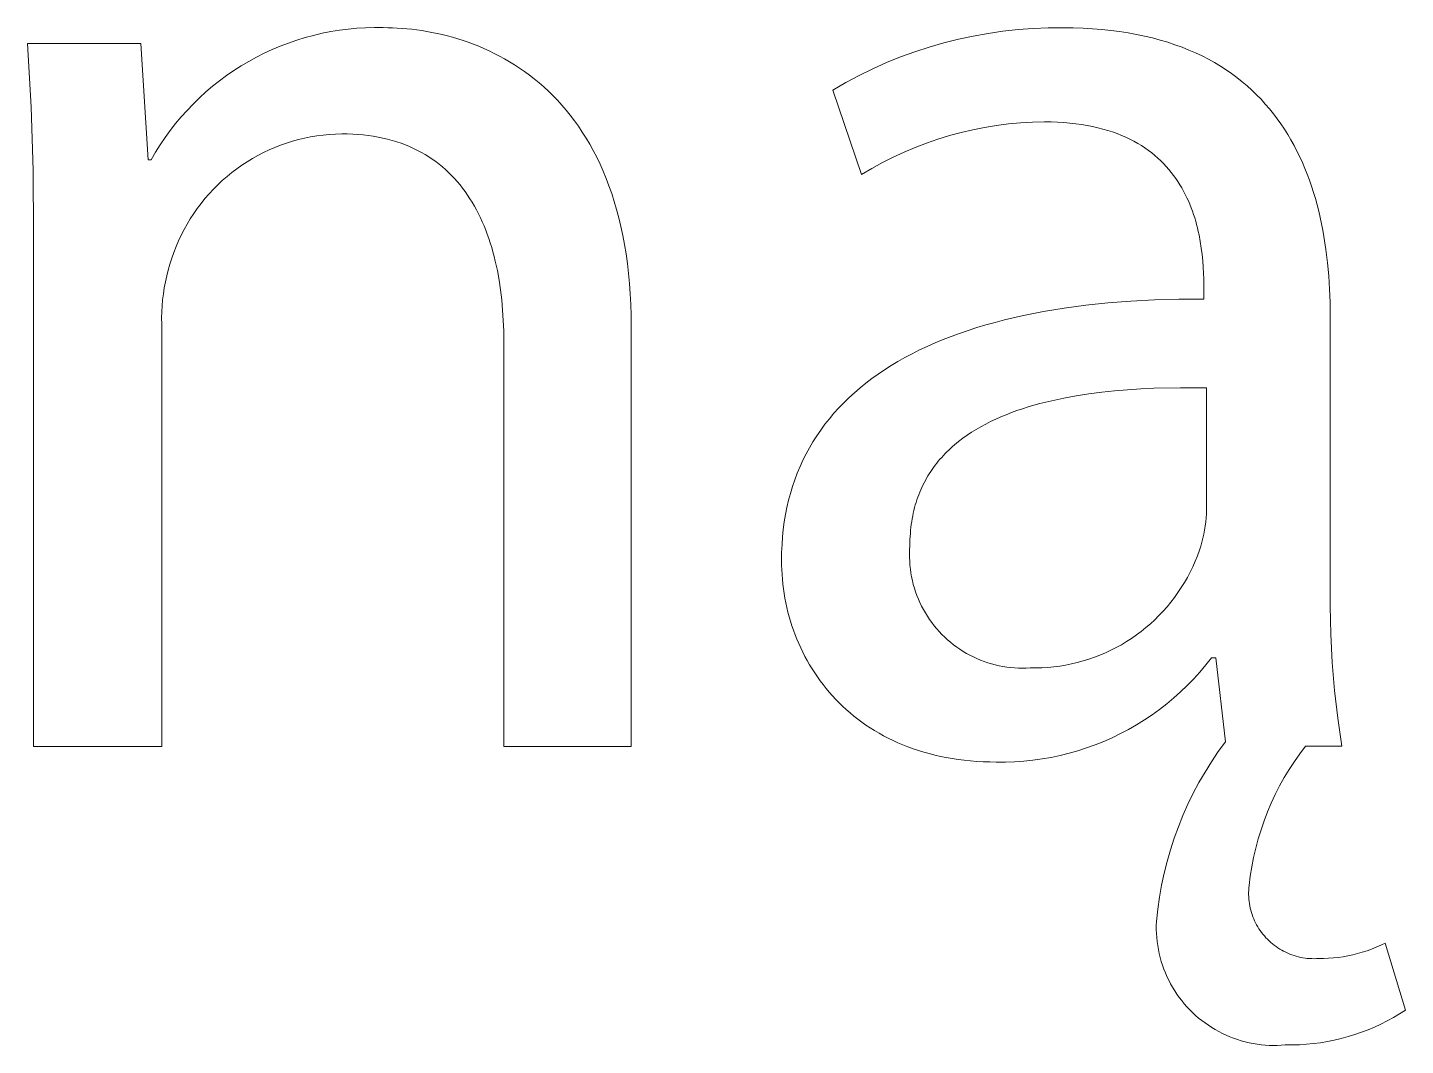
# Model space of a CAD drawing. Header units: millimetres. Extents: x -1283 to 2747, y -259 to 2557.
# Drawn here: x 2423.6 to 2461.93, y -199.5 to -171.2 of the extents above; entities that cross this region are included whole.
import ezdxf

# ---------------------------------------------------------------- set-up
doc = ezdxf.new("R2010")
doc.units = ezdxf.units.MM
doc.header["$MEASUREMENT"] = 0
doc.layers.add('Domyślny', color=7, linetype='Continuous', true_color=0x000000)

msp = doc.modelspace()

# ---------------------------------------------------------------- linework, layer by layer
at = {"layer": 'Domyślny', "color": 18, "lineweight": 15, "true_color": 0x000000}
for p, q in [((2432.038, -171.311), (2432.279, -171.272)), ((2432.279, -171.272), (2432.521, -171.241)), ((2432.521, -171.241), (2432.764, -171.218)), ((2432.764, -171.218), (2433.007, -171.204)), ((2433.007, -171.204), (2433.251, -171.198)), ((2433.251, -171.198), (2433.495, -171.2)), ((2433.495, -171.2), (2433.623, -171.201)), ((2433.623, -171.201), (2433.754, -171.205)), ((2433.754, -171.205), (2433.886, -171.211)), ((2433.886, -171.211), (2434.019, -171.22)), ((2434.019, -171.22), (2434.155, -171.231)), ((2434.155, -171.231), (2434.292, -171.246)), ((2434.292, -171.246), (2434.43, -171.263)), ((2434.43, -171.263), (2434.57, -171.283)), ((2434.57, -171.283), (2434.711, -171.306)), ((2434.711, -171.306), (2434.853, -171.332)), ((2450.318, -171.359), (2450.734, -171.299)), ((2450.734, -171.299), (2451.153, -171.253)), ((2451.153, -171.253), (2451.572, -171.222)), ((2451.572, -171.222), (2451.992, -171.206)), ((2451.992, -171.206), (2452.413, -171.204)), ((2452.413, -171.204), (2452.69, -171.207)), ((2452.69, -171.207), (2452.96, -171.216)), ((2452.96, -171.216), (2453.223, -171.231)), ((2453.223, -171.231), (2453.48, -171.251)), ((2453.48, -171.251), (2453.731, -171.277)), ((2453.731, -171.277), (2453.976, -171.308)), ((2423.707, -173.408), (2423.604, -171.643)), ((2423.604, -171.643), (2426.758, -171.643)), ((2426.758, -171.643), (2426.959, -174.877)), ((2430.633, -171.715), (2430.861, -171.628)), ((2430.861, -171.628), (2431.092, -171.549)), ((2431.092, -171.549), (2431.325, -171.477)), ((2431.325, -171.477), (2431.561, -171.414)), ((2431.561, -171.414), (2431.799, -171.358)), ((2431.799, -171.358), (2432.038, -171.311)), ((2434.853, -171.332), (2434.995, -171.361)), ((2434.995, -171.361), (2435.139, -171.394)), ((2435.139, -171.394), (2435.282, -171.43)), ((2435.282, -171.43), (2435.427, -171.469)), ((2435.427, -171.469), (2435.572, -171.512)), ((2435.572, -171.512), (2435.717, -171.558)), ((2435.717, -171.558), (2435.862, -171.608)), ((2435.862, -171.608), (2436.007, -171.662)), ((2436.007, -171.662), (2436.152, -171.719)), ((2448.681, -171.74), (2449.085, -171.624)), ((2449.085, -171.624), (2449.493, -171.521)), ((2449.493, -171.521), (2449.904, -171.433)), ((2449.904, -171.433), (2450.318, -171.359)), ((2453.976, -171.308), (2454.214, -171.345)), ((2454.214, -171.345), (2454.446, -171.387)), ((2454.446, -171.387), (2454.673, -171.434)), ((2454.673, -171.434), (2454.893, -171.487)), ((2454.893, -171.487), (2455.107, -171.544)), ((2455.107, -171.544), (2455.315, -171.606)), ((2455.315, -171.606), (2455.518, -171.674)), ((2455.518, -171.674), (2455.715, -171.745)), ((2429.755, -172.139), (2429.969, -172.022)), ((2429.969, -172.022), (2430.187, -171.912)), ((2430.187, -171.912), (2430.409, -171.81)), ((2430.409, -171.81), (2430.633, -171.715)), ((2436.152, -171.719), (2436.296, -171.781)), ((2436.296, -171.781), (2436.441, -171.846)), ((2436.441, -171.846), (2436.584, -171.915)), ((2436.584, -171.915), (2436.727, -171.989)), ((2436.727, -171.989), (2436.869, -172.066)), ((2436.869, -172.066), (2437.01, -172.148)), ((2447.496, -172.173), (2447.886, -172.015)), ((2447.886, -172.015), (2448.281, -171.871)), ((2448.281, -171.871), (2448.681, -171.74)), ((2455.715, -171.745), (2455.906, -171.822)), ((2455.906, -171.822), (2456.092, -171.903)), ((2456.092, -171.903), (2456.272, -171.988)), ((2456.272, -171.988), (2456.447, -172.078)), ((2429.139, -172.533), (2429.34, -172.395)), ((2429.34, -172.395), (2429.545, -172.263)), ((2429.545, -172.263), (2429.755, -172.139)), ((2437.01, -172.148), (2437.15, -172.234)), ((2437.15, -172.234), (2437.289, -172.325)), ((2437.289, -172.325), (2437.427, -172.42)), ((2437.427, -172.42), (2437.563, -172.52)), ((2446.734, -172.528), (2447.112, -172.344)), ((2447.112, -172.344), (2447.496, -172.173)), ((2456.447, -172.078), (2456.616, -172.172)), ((2456.616, -172.172), (2456.781, -172.27)), ((2456.781, -172.27), (2456.939, -172.372)), ((2456.939, -172.372), (2457.093, -172.478)), ((2428.565, -172.988), (2428.751, -172.83)), ((2428.751, -172.83), (2428.942, -172.678)), ((2428.942, -172.678), (2429.139, -172.533)), ((2437.563, -172.52), (2437.697, -172.624)), ((2437.697, -172.624), (2437.83, -172.734)), ((2437.83, -172.734), (2437.961, -172.847)), ((2445.998, -172.935), (2446.362, -172.725)), ((2446.362, -172.725), (2446.734, -172.528)), ((2457.093, -172.478), (2457.242, -172.588)), ((2457.242, -172.588), (2457.386, -172.702)), ((2457.386, -172.702), (2457.524, -172.819)), ((2457.524, -172.819), (2457.658, -172.94)), ((2428.21, -173.323), (2428.385, -173.152)), ((2428.385, -173.152), (2428.565, -172.988)), ((2437.961, -172.847), (2438.09, -172.966)), ((2438.09, -172.966), (2438.217, -173.09)), ((2438.217, -173.09), (2438.341, -173.219)), ((2438.341, -173.219), (2438.463, -173.353)), ((2446.803, -175.284), (2445.998, -172.935)), ((2457.658, -172.94), (2457.787, -173.064)), ((2457.787, -173.064), (2457.912, -173.192)), ((2457.912, -173.192), (2458.031, -173.323)), ((2423.76, -175.176), (2423.707, -173.408)), ((2427.879, -173.68), (2428.041, -173.499)), ((2428.041, -173.499), (2428.21, -173.323)), ((2438.463, -173.353), (2438.583, -173.492)), ((2438.583, -173.492), (2438.7, -173.637)), ((2458.031, -173.323), (2458.146, -173.457)), ((2458.146, -173.457), (2458.257, -173.594)), ((2458.257, -173.594), (2458.363, -173.734)), ((2427.572, -174.06), (2427.722, -173.868)), ((2427.722, -173.868), (2427.879, -173.68)), ((2438.7, -173.637), (2438.814, -173.787)), ((2438.814, -173.787), (2438.926, -173.942)), ((2438.926, -173.942), (2439.034, -174.103)), ((2450.224, -173.974), (2449.895, -174.038)), ((2450.554, -173.92), (2450.224, -173.974)), ((2450.887, -173.878), (2450.554, -173.92)), ((2451.22, -173.848), (2450.887, -173.878)), ((2451.555, -173.829), (2451.22, -173.848)), ((2451.889, -173.821), (2451.555, -173.829)), ((2452.074, -173.823), (2451.889, -173.821)), ((2452.253, -173.83), (2452.074, -173.823)), ((2452.427, -173.84), (2452.253, -173.83)), ((2452.596, -173.854), (2452.427, -173.84)), ((2452.76, -173.872), (2452.596, -173.854)), ((2452.92, -173.894), (2452.76, -173.872)), ((2453.074, -173.92), (2452.92, -173.894)), ((2453.224, -173.949), (2453.074, -173.92)), ((2453.369, -173.982), (2453.224, -173.949)), ((2453.51, -174.018), (2453.369, -173.982)), ((2458.363, -173.734), (2458.465, -173.877)), ((2458.465, -173.877), (2458.562, -174.023)), ((2427.292, -174.46), (2427.429, -174.258)), ((2427.429, -174.258), (2427.572, -174.06)), ((2430.972, -174.359), (2430.807, -174.411)), ((2431.14, -174.313), (2430.972, -174.359)), ((2431.308, -174.272), (2431.14, -174.313)), ((2431.478, -174.237), (2431.308, -174.272)), ((2431.65, -174.209), (2431.478, -174.237)), ((2431.822, -174.186), (2431.65, -174.209)), ((2431.994, -174.169), (2431.822, -174.186)), ((2432.168, -174.158), (2431.994, -174.169)), ((2432.341, -174.153), (2432.168, -174.158)), ((2432.495, -174.155), (2432.341, -174.153)), ((2432.647, -174.16), (2432.495, -174.155)), ((2432.795, -174.17), (2432.647, -174.16)), ((2432.94, -174.183), (2432.795, -174.17)), ((2433.082, -174.2), (2432.94, -174.183)), ((2433.221, -174.22), (2433.082, -174.2)), ((2433.357, -174.244), (2433.221, -174.22)), ((2433.49, -174.271), (2433.357, -174.244)), ((2433.62, -174.302), (2433.49, -174.271)), ((2433.748, -174.336), (2433.62, -174.302)), ((2433.872, -174.374), (2433.748, -174.336)), ((2439.034, -174.103), (2439.139, -174.269)), ((2439.139, -174.269), (2439.241, -174.441)), ((2448.925, -174.299), (2448.608, -174.409)), ((2449.245, -174.201), (2448.925, -174.299)), ((2449.569, -174.114), (2449.245, -174.201)), ((2449.895, -174.038), (2449.569, -174.114)), ((2453.646, -174.058), (2453.51, -174.018)), ((2453.778, -174.1), (2453.646, -174.058)), ((2453.906, -174.146), (2453.778, -174.1)), ((2454.029, -174.195), (2453.906, -174.146)), ((2454.148, -174.247), (2454.029, -174.195)), ((2454.263, -174.301), (2454.148, -174.247)), ((2454.374, -174.359), (2454.263, -174.301)), ((2454.481, -174.418), (2454.374, -174.359)), ((2458.562, -174.023), (2458.656, -174.171)), ((2458.656, -174.171), (2458.745, -174.322)), ((2458.745, -174.322), (2458.83, -174.475)), ((2427.04, -174.877), (2427.162, -174.666)), ((2427.162, -174.666), (2427.292, -174.46)), ((2430.011, -174.755), (2429.86, -174.84)), ((2430.165, -174.675), (2430.011, -174.755)), ((2430.322, -174.601), (2430.165, -174.675)), ((2430.482, -174.532), (2430.322, -174.601)), ((2430.643, -174.469), (2430.482, -174.532)), ((2430.807, -174.411), (2430.643, -174.469)), ((2433.993, -174.415), (2433.872, -174.374)), ((2434.112, -174.459), (2433.993, -174.415)), ((2434.227, -174.507), (2434.112, -174.459)), ((2434.34, -174.557), (2434.227, -174.507)), ((2434.45, -174.611), (2434.34, -174.557)), ((2434.557, -174.668), (2434.45, -174.611)), ((2434.661, -174.727), (2434.557, -174.668)), ((2434.763, -174.79), (2434.661, -174.727)), ((2439.241, -174.441), (2439.34, -174.619)), ((2439.34, -174.619), (2439.434, -174.803)), ((2447.987, -174.659), (2447.683, -174.8)), ((2448.295, -174.528), (2447.987, -174.659)), ((2448.608, -174.409), (2448.295, -174.528)), ((2454.584, -174.481), (2454.481, -174.418)), ((2454.683, -174.546), (2454.584, -174.481)), ((2454.778, -174.613), (2454.683, -174.546)), ((2454.87, -174.682), (2454.778, -174.613)), ((2454.958, -174.754), (2454.87, -174.682)), ((2455.042, -174.828), (2454.958, -174.754)), ((2458.83, -174.475), (2458.911, -174.631)), ((2458.911, -174.631), (2458.988, -174.789)), ((2426.959, -174.877), (2427.04, -174.877)), ((2429.424, -175.125), (2429.286, -175.23)), ((2429.566, -175.025), (2429.424, -175.125)), ((2429.711, -174.93), (2429.566, -175.025)), ((2429.86, -174.84), (2429.711, -174.93)), ((2434.862, -174.856), (2434.763, -174.79)), ((2434.958, -174.924), (2434.862, -174.856)), ((2435.051, -174.996), (2434.958, -174.924)), ((2435.142, -175.07), (2435.051, -174.996)), ((2435.23, -175.147), (2435.142, -175.07)), ((2439.434, -174.803), (2439.526, -174.992)), ((2439.526, -174.992), (2439.613, -175.188)), ((2447.091, -175.113), (2446.803, -175.284)), ((2447.384, -174.951), (2447.091, -175.113)), ((2447.683, -174.8), (2447.384, -174.951)), ((2455.123, -174.903), (2455.042, -174.828)), ((2455.201, -174.98), (2455.123, -174.903)), ((2455.275, -175.06), (2455.201, -174.98)), ((2455.346, -175.141), (2455.275, -175.06)), ((2458.988, -174.789), (2459.061, -174.95)), ((2459.061, -174.95), (2459.13, -175.112)), ((2459.13, -175.112), (2459.196, -175.277)), ((2423.765, -176.944), (2423.76, -175.176)), ((2429.021, -175.454), (2428.894, -175.572)), ((2429.152, -175.339), (2429.021, -175.454)), ((2429.286, -175.23), (2429.152, -175.339)), ((2435.316, -175.227), (2435.23, -175.147)), ((2435.399, -175.309), (2435.316, -175.227)), ((2435.479, -175.394), (2435.399, -175.309)), ((2435.557, -175.481), (2435.479, -175.394)), ((2435.633, -175.571), (2435.557, -175.481)), ((2439.613, -175.188), (2439.697, -175.39)), ((2439.697, -175.39), (2439.776, -175.598)), ((2455.414, -175.223), (2455.346, -175.141)), ((2455.478, -175.307), (2455.414, -175.223)), ((2455.54, -175.392), (2455.478, -175.307)), ((2455.599, -175.479), (2455.54, -175.392)), ((2455.654, -175.566), (2455.599, -175.479)), ((2459.196, -175.277), (2459.258, -175.443)), ((2459.258, -175.443), (2459.316, -175.611)), ((2428.653, -175.822), (2428.539, -175.953)), ((2428.772, -175.695), (2428.653, -175.822)), ((2428.894, -175.572), (2428.772, -175.695)), ((2435.706, -175.663), (2435.633, -175.571)), ((2435.776, -175.758), (2435.706, -175.663)), ((2435.844, -175.855), (2435.776, -175.758)), ((2435.909, -175.955), (2435.844, -175.855)), ((2439.776, -175.598), (2439.852, -175.812)), ((2439.852, -175.812), (2439.923, -176.032)), ((2455.707, -175.655), (2455.654, -175.566)), ((2455.757, -175.745), (2455.707, -175.655)), ((2455.804, -175.835), (2455.757, -175.745)), ((2455.849, -175.927), (2455.804, -175.835)), ((2459.316, -175.611), (2459.371, -175.781)), ((2459.371, -175.781), (2459.422, -175.952)), ((2428.326, -176.226), (2428.226, -176.368)), ((2428.43, -176.088), (2428.326, -176.226)), ((2428.539, -175.953), (2428.43, -176.088)), ((2435.972, -176.056), (2435.909, -175.955)), ((2436.033, -176.16), (2435.972, -176.056)), ((2436.091, -176.266), (2436.033, -176.16)), ((2436.147, -176.375), (2436.091, -176.266)), ((2439.923, -176.032), (2439.989, -176.259)), ((2439.989, -176.259), (2440.051, -176.492)), ((2455.891, -176.019), (2455.849, -175.927)), ((2455.931, -176.112), (2455.891, -176.019)), ((2455.968, -176.205), (2455.931, -176.112)), ((2456.003, -176.299), (2455.968, -176.205)), ((2459.422, -175.952), (2459.47, -176.125)), ((2459.47, -176.125), (2459.515, -176.3)), ((2428.041, -176.662), (2427.957, -176.814)), ((2428.131, -176.514), (2428.041, -176.662)), ((2428.226, -176.368), (2428.131, -176.514)), ((2436.201, -176.485), (2436.147, -176.375)), ((2436.252, -176.597), (2436.201, -176.485)), ((2436.301, -176.712), (2436.252, -176.597)), ((2440.051, -176.492), (2440.108, -176.732)), ((2456.035, -176.393), (2456.003, -176.299)), ((2456.066, -176.487), (2456.035, -176.393)), ((2456.094, -176.581), (2456.066, -176.487)), ((2456.12, -176.676), (2456.094, -176.581)), ((2459.515, -176.3), (2459.556, -176.475)), ((2459.556, -176.475), (2459.594, -176.652)), ((2459.594, -176.652), (2459.629, -176.83)), ((2423.765, -191.183), (2423.765, -176.944)), ((2427.878, -176.968), (2427.804, -177.125)), ((2427.957, -176.814), (2427.878, -176.968)), ((2436.348, -176.828), (2436.301, -176.712)), ((2436.392, -176.946), (2436.348, -176.828)), ((2436.435, -177.066), (2436.392, -176.946)), ((2440.108, -176.732), (2440.161, -176.978)), ((2440.161, -176.978), (2440.208, -177.232)), ((2456.144, -176.77), (2456.12, -176.676)), ((2456.166, -176.864), (2456.144, -176.77)), ((2456.187, -176.958), (2456.166, -176.864)), ((2456.222, -177.144), (2456.187, -176.958)), ((2459.629, -176.83), (2459.661, -177.009)), ((2459.661, -177.009), (2459.717, -177.37)), ((2427.735, -177.285), (2427.672, -177.447)), ((2427.804, -177.125), (2427.735, -177.285)), ((2436.475, -177.187), (2436.435, -177.066)), ((2436.513, -177.311), (2436.475, -177.187)), ((2436.549, -177.436), (2436.513, -177.311)), ((2436.582, -177.563), (2436.549, -177.436)), ((2440.208, -177.232), (2440.251, -177.491)), ((2456.251, -177.328), (2456.222, -177.144)), ((2456.274, -177.51), (2456.251, -177.328)), ((2459.717, -177.37), (2459.761, -177.734)), ((2427.563, -177.776), (2427.517, -177.938)), ((2427.615, -177.61), (2427.563, -177.776)), ((2427.672, -177.447), (2427.615, -177.61)), ((2436.614, -177.691), (2436.582, -177.563)), ((2436.671, -177.953), (2436.614, -177.691)), ((2440.251, -177.491), (2440.288, -177.758)), ((2440.288, -177.758), (2440.319, -178.032)), ((2456.291, -177.687), (2456.274, -177.51)), ((2456.304, -177.86), (2456.291, -177.687)), ((2459.761, -177.734), (2459.794, -178.1)), ((2427.475, -178.102), (2427.439, -178.266)), ((2427.517, -177.938), (2427.475, -178.102)), ((2436.719, -178.22), (2436.671, -177.953)), ((2440.319, -178.032), (2440.346, -178.313)), ((2456.312, -178.028), (2456.304, -177.86)), ((2456.317, -178.189), (2456.312, -178.028)), ((2456.318, -178.344), (2456.317, -178.189)), ((2459.794, -178.1), (2459.817, -178.467)), ((2427.408, -178.432), (2427.382, -178.599)), ((2427.439, -178.266), (2427.408, -178.432)), ((2436.76, -178.492), (2436.719, -178.22)), ((2436.793, -178.77), (2436.76, -178.492)), ((2440.346, -178.313), (2440.366, -178.601)), ((2456.318, -178.746), (2456.318, -178.344)), ((2459.817, -178.467), (2459.83, -178.835)), ((2427.347, -178.935), (2427.338, -179.103)), ((2427.362, -178.767), (2427.347, -178.935)), ((2427.382, -178.599), (2427.362, -178.767)), ((2436.818, -179.052), (2436.793, -178.77)), ((2440.366, -178.601), (2440.381, -178.896)), ((2440.381, -178.896), (2440.39, -179.198)), ((2452.439, -178.998), (2453.035, -178.918)), ((2453.035, -178.918), (2453.652, -178.854)), ((2453.652, -178.854), (2454.289, -178.804)), ((2454.289, -178.804), (2454.946, -178.77)), ((2454.946, -178.77), (2455.622, -178.75)), ((2455.622, -178.75), (2456.318, -178.746)), ((2459.83, -178.835), (2459.834, -179.203)), ((2427.338, -179.103), (2427.334, -179.272)), ((2427.334, -179.272), (2427.335, -179.44)), ((2436.836, -179.339), (2436.818, -179.052)), ((2436.847, -179.629), (2436.836, -179.339)), ((2440.39, -179.198), (2440.393, -179.507)), ((2450.513, -179.393), (2450.772, -179.325)), ((2450.772, -179.325), (2451.307, -179.202)), ((2451.307, -179.202), (2451.863, -179.092)), ((2451.863, -179.092), (2452.439, -178.998)), ((2459.834, -179.203), (2459.834, -186.504)), ((2427.335, -179.44), (2427.335, -191.183)), ((2436.85, -179.923), (2436.847, -179.629)), ((2440.393, -179.507), (2440.393, -191.183)), ((2449.294, -179.784), (2449.527, -179.699)), ((2449.527, -179.699), (2449.766, -179.617)), ((2449.766, -179.617), (2450.009, -179.538)), ((2450.009, -179.538), (2450.258, -179.464)), ((2450.258, -179.464), (2450.513, -179.393)), ((2436.85, -191.183), (2436.85, -179.923)), ((2448.415, -180.161), (2448.627, -180.062)), ((2448.627, -180.062), (2448.844, -179.966)), ((2448.844, -179.966), (2449.066, -179.873)), ((2449.066, -179.873), (2449.294, -179.784)), ((2447.623, -180.595), (2447.813, -180.481)), ((2447.813, -180.481), (2448.008, -180.371)), ((2448.008, -180.371), (2448.209, -180.265)), ((2448.209, -180.265), (2448.415, -180.161)), ((2447.087, -180.957), (2447.26, -180.833)), ((2447.26, -180.833), (2447.439, -180.712)), ((2447.439, -180.712), (2447.623, -180.595)), ((2446.601, -181.35), (2446.758, -181.216)), ((2446.758, -181.216), (2446.92, -181.085)), ((2446.92, -181.085), (2447.087, -180.957)), ((2454.202, -181.267), (2453.839, -181.297)), ((2454.567, -181.243), (2454.202, -181.267)), ((2454.934, -181.226), (2454.567, -181.243)), ((2455.669, -181.21), (2454.934, -181.226)), ((2456.399, -181.216), (2455.669, -181.21)), ((2456.399, -184.598), (2456.399, -181.216)), ((2446.166, -181.774), (2446.306, -181.629)), ((2446.306, -181.629), (2446.451, -181.488)), ((2446.451, -181.488), (2446.601, -181.35)), ((2451.758, -181.653), (2451.596, -181.698)), ((2452.089, -181.571), (2451.758, -181.653)), ((2452.427, -181.499), (2452.089, -181.571)), ((2452.772, -181.436), (2452.427, -181.499)), ((2453.123, -181.381), (2452.772, -181.436)), ((2453.479, -181.335), (2453.123, -181.381)), ((2453.839, -181.297), (2453.479, -181.335)), ((2445.905, -182.073), (2446.033, -181.922)), ((2446.033, -181.922), (2446.166, -181.774)), ((2450.676, -182.022), (2450.532, -182.085)), ((2450.823, -181.961), (2450.676, -182.022)), ((2450.972, -181.903), (2450.823, -181.961)), ((2451.124, -181.847), (2450.972, -181.903)), ((2451.279, -181.795), (2451.124, -181.847)), ((2451.437, -181.745), (2451.279, -181.795)), ((2451.596, -181.698), (2451.437, -181.745)), ((2445.555, -182.547), (2445.666, -182.386)), ((2445.666, -182.386), (2445.782, -182.228)), ((2445.782, -182.228), (2445.905, -182.073)), ((2449.989, -182.37), (2449.861, -182.449)), ((2450.12, -182.294), (2449.989, -182.37)), ((2450.254, -182.222), (2450.12, -182.294)), ((2450.391, -182.152), (2450.254, -182.222)), ((2450.532, -182.085), (2450.391, -182.152)), ((2445.351, -182.88), (2445.45, -182.712)), ((2445.45, -182.712), (2445.555, -182.547)), ((2449.389, -182.798), (2449.334, -182.845)), ((2449.445, -182.751), (2449.389, -182.798)), ((2449.501, -182.706), (2449.445, -182.751)), ((2449.617, -182.617), (2449.501, -182.706)), ((2449.738, -182.531), (2449.617, -182.617)), ((2449.861, -182.449), (2449.738, -182.531)), ((2445.171, -183.225), (2445.258, -183.051)), ((2445.258, -183.051), (2445.351, -182.88)), ((2449.029, -183.147), (2448.982, -183.201)), ((2449.077, -183.095), (2449.029, -183.147)), ((2449.127, -183.043), (2449.077, -183.095)), ((2449.177, -182.992), (2449.127, -183.043)), ((2449.228, -182.942), (2449.177, -182.992)), ((2449.281, -182.893), (2449.228, -182.942)), ((2449.334, -182.845), (2449.281, -182.893)), ((2445.014, -183.584), (2445.089, -183.403)), ((2445.089, -183.403), (2445.171, -183.225)), ((2448.724, -183.541), (2448.685, -183.601)), ((2448.764, -183.482), (2448.724, -183.541)), ((2448.805, -183.424), (2448.764, -183.482)), ((2448.848, -183.367), (2448.805, -183.424)), ((2448.891, -183.311), (2448.848, -183.367)), ((2448.936, -183.255), (2448.891, -183.311)), ((2448.982, -183.201), (2448.936, -183.255)), ((2444.88, -183.956), (2444.944, -183.769)), ((2444.944, -183.769), (2445.014, -183.584)), ((2448.509, -183.916), (2448.478, -183.982)), ((2448.542, -183.851), (2448.509, -183.916)), ((2448.576, -183.787), (2448.542, -183.851)), ((2448.611, -183.724), (2448.576, -183.787)), ((2448.647, -183.662), (2448.611, -183.724)), ((2448.685, -183.601), (2448.647, -183.662)), ((2444.771, -184.341), (2444.823, -184.147)), ((2444.823, -184.147), (2444.88, -183.956)), ((2448.341, -184.326), (2448.318, -184.398)), ((2448.366, -184.255), (2448.341, -184.326)), ((2448.392, -184.185), (2448.366, -184.255)), ((2448.419, -184.116), (2448.392, -184.185)), ((2448.448, -184.049), (2448.419, -184.116)), ((2448.478, -183.982), (2448.448, -184.049)), ((2444.686, -184.738), (2444.725, -184.538)), ((2444.725, -184.538), (2444.771, -184.341)), ((2448.239, -184.696), (2448.223, -184.773)), ((2448.257, -184.62), (2448.239, -184.696)), ((2448.276, -184.545), (2448.257, -184.62)), ((2448.296, -184.471), (2448.276, -184.545)), ((2448.318, -184.398), (2448.296, -184.471)), ((2456.387, -184.828), (2456.395, -184.713)), ((2456.395, -184.713), (2456.399, -184.598)), ((2444.624, -185.149), (2444.652, -184.942)), ((2444.652, -184.942), (2444.686, -184.738)), ((2448.174, -185.092), (2448.165, -185.175)), ((2448.184, -185.011), (2448.174, -185.092)), ((2448.195, -184.931), (2448.184, -185.011)), ((2448.209, -184.851), (2448.195, -184.931)), ((2448.223, -184.773), (2448.209, -184.851)), ((2456.343, -185.17), (2456.361, -185.056)), ((2456.361, -185.056), (2456.376, -184.942)), ((2456.376, -184.942), (2456.387, -184.828)), ((2444.588, -185.572), (2444.603, -185.359)), ((2444.603, -185.359), (2444.624, -185.149)), ((2448.148, -185.429), (2448.146, -185.516)), ((2448.152, -185.343), (2448.148, -185.429)), ((2448.158, -185.259), (2448.152, -185.343)), ((2448.165, -185.175), (2448.158, -185.259)), ((2456.266, -185.506), (2456.295, -185.394)), ((2456.295, -185.394), (2456.321, -185.282)), ((2456.321, -185.282), (2456.343, -185.17)), ((2444.575, -186.007), (2444.578, -185.788)), ((2444.578, -185.788), (2444.588, -185.572)), ((2448.138, -185.712), (2448.134, -185.82)), ((2448.134, -185.82), (2448.135, -185.929)), ((2448.145, -185.604), (2448.138, -185.712)), ((2448.146, -185.516), (2448.145, -185.604)), ((2456.141, -185.881), (2456.197, -185.725)), ((2456.197, -185.725), (2456.234, -185.616)), ((2456.234, -185.616), (2456.266, -185.506)), ((2444.577, -186.14), (2444.575, -186.007)), ((2444.581, -186.272), (2444.577, -186.14)), ((2448.135, -185.929), (2448.139, -186.037)), ((2448.139, -186.037), (2448.146, -186.145)), ((2448.146, -186.145), (2448.158, -186.252)), ((2448.158, -186.252), (2448.173, -186.359)), ((2455.939, -186.336), (2456.012, -186.187)), ((2456.012, -186.187), (2456.079, -186.035)), ((2456.079, -186.035), (2456.141, -185.881)), ((2444.589, -186.405), (2444.581, -186.272)), ((2444.599, -186.537), (2444.589, -186.405)), ((2444.612, -186.668), (2444.599, -186.537)), ((2448.173, -186.359), (2448.192, -186.466)), ((2448.192, -186.466), (2448.214, -186.572)), ((2448.214, -186.572), (2448.24, -186.677)), ((2455.692, -186.768), (2455.78, -186.626)), ((2455.78, -186.626), (2455.862, -186.482)), ((2455.862, -186.482), (2455.939, -186.336)), ((2459.834, -186.504), (2459.83, -187.285)), ((2444.629, -186.8), (2444.612, -186.668)), ((2444.648, -186.931), (2444.629, -186.8)), ((2444.67, -187.061), (2444.648, -186.931)), ((2448.24, -186.677), (2448.27, -186.781)), ((2448.27, -186.781), (2448.303, -186.883)), ((2448.303, -186.883), (2448.34, -186.985)), ((2448.34, -186.985), (2448.38, -187.086)), ((2455.504, -187.04), (2455.6, -186.906)), ((2455.6, -186.906), (2455.692, -186.768)), ((2444.695, -187.191), (2444.67, -187.061)), ((2444.723, -187.32), (2444.695, -187.191)), ((2444.754, -187.449), (2444.723, -187.32)), ((2448.38, -187.086), (2448.424, -187.185)), ((2448.424, -187.185), (2448.471, -187.282)), ((2448.471, -187.282), (2448.521, -187.378)), ((2448.521, -187.378), (2448.575, -187.472)), ((2455.187, -187.424), (2455.297, -187.3)), ((2455.297, -187.3), (2455.403, -187.172)), ((2455.403, -187.172), (2455.504, -187.04)), ((2459.83, -187.285), (2459.849, -188.066)), ((2444.788, -187.576), (2444.754, -187.449)), ((2444.825, -187.703), (2444.788, -187.576)), ((2444.865, -187.829), (2444.825, -187.703)), ((2448.575, -187.472), (2448.632, -187.564)), ((2448.632, -187.564), (2448.692, -187.654)), ((2448.692, -187.654), (2448.755, -187.741)), ((2448.755, -187.741), (2448.821, -187.827)), ((2454.707, -187.881), (2454.833, -187.773)), ((2454.833, -187.773), (2454.955, -187.661)), ((2454.955, -187.661), (2455.073, -187.544)), ((2455.073, -187.544), (2455.187, -187.424)), ((2444.908, -187.954), (2444.865, -187.829)), ((2444.954, -188.078), (2444.908, -187.954)), ((2445.002, -188.201), (2444.954, -188.078)), ((2448.821, -187.827), (2448.89, -187.91)), ((2448.89, -187.91), (2448.962, -187.991)), ((2448.962, -187.991), (2449.036, -188.07)), ((2449.036, -188.07), (2449.113, -188.145)), ((2449.113, -188.145), (2449.193, -188.219)), ((2454.309, -188.179), (2454.445, -188.084)), ((2454.445, -188.084), (2454.578, -187.985)), ((2454.578, -187.985), (2454.707, -187.881)), ((2459.849, -188.066), (2459.891, -188.846)), ((2445.054, -188.323), (2445.002, -188.201)), ((2445.108, -188.444), (2445.054, -188.323)), ((2445.166, -188.563), (2445.108, -188.444)), ((2449.193, -188.219), (2449.275, -188.289)), ((2449.275, -188.289), (2449.36, -188.356)), ((2449.36, -188.356), (2449.447, -188.421)), ((2449.447, -188.421), (2449.536, -188.482)), ((2449.536, -188.482), (2449.627, -188.54)), ((2449.627, -188.54), (2449.72, -188.596)), ((2453.584, -188.58), (2453.734, -188.509)), ((2453.734, -188.509), (2453.882, -188.434)), ((2453.882, -188.434), (2454.027, -188.354)), ((2454.027, -188.354), (2454.169, -188.269)), ((2454.169, -188.269), (2454.309, -188.179)), ((2445.226, -188.681), (2445.166, -188.563)), ((2445.289, -188.798), (2445.226, -188.681)), ((2445.355, -188.913), (2445.289, -188.798)), ((2445.425, -189.026), (2445.355, -188.913)), ((2449.72, -188.596), (2449.815, -188.647)), ((2449.815, -188.647), (2449.911, -188.696)), ((2449.911, -188.696), (2450.01, -188.741)), ((2450.01, -188.741), (2450.109, -188.783)), ((2450.109, -188.783), (2450.21, -188.822)), ((2450.21, -188.822), (2450.313, -188.856)), ((2450.313, -188.856), (2450.416, -188.888)), ((2450.416, -188.888), (2450.521, -188.915)), ((2450.521, -188.915), (2450.626, -188.94)), ((2452.314, -188.949), (2452.477, -188.922)), ((2452.477, -188.922), (2452.64, -188.889)), ((2452.64, -188.889), (2452.801, -188.851)), ((2452.801, -188.851), (2452.961, -188.808)), ((2452.961, -188.808), (2453.12, -188.759)), ((2453.12, -188.759), (2453.276, -188.704)), ((2453.276, -188.704), (2453.431, -188.645)), ((2453.431, -188.645), (2453.584, -188.58)), ((2456.375, -188.919), (2456.21, -189.114)), ((2456.533, -188.718), (2456.375, -188.919)), ((2456.654, -188.718), (2456.533, -188.718)), ((2456.922, -191.053), (2456.654, -188.718)), ((2459.891, -188.846), (2459.957, -189.624)), ((2445.497, -189.138), (2445.425, -189.026)), ((2445.571, -189.249), (2445.497, -189.138)), ((2445.649, -189.358), (2445.571, -189.249)), ((2450.626, -188.94), (2450.733, -188.96)), ((2450.733, -188.96), (2450.839, -188.977)), ((2450.839, -188.977), (2450.947, -188.99)), ((2450.947, -188.99), (2451.055, -188.999)), ((2451.055, -188.999), (2451.163, -189.005)), ((2451.163, -189.005), (2451.271, -189.007)), ((2451.271, -189.007), (2451.379, -189.005)), ((2451.379, -189.005), (2451.487, -189)), ((2451.487, -189), (2451.653, -189.001)), ((2451.653, -189.001), (2451.818, -188.996)), ((2451.818, -188.996), (2451.984, -188.986)), ((2451.984, -188.986), (2452.149, -188.971)), ((2452.149, -188.971), (2452.314, -188.949)), ((2456.038, -189.304), (2455.86, -189.487)), ((2456.21, -189.114), (2456.038, -189.304)), ((2445.73, -189.465), (2445.649, -189.358)), ((2445.814, -189.57), (2445.73, -189.465)), ((2445.9, -189.673), (2445.814, -189.57)), ((2445.989, -189.774), (2445.9, -189.673)), ((2455.676, -189.664), (2455.485, -189.834)), ((2455.86, -189.487), (2455.676, -189.664)), ((2459.957, -189.624), (2460.045, -190.401)), ((2446.082, -189.874), (2445.989, -189.774)), ((2446.177, -189.971), (2446.082, -189.874)), ((2446.275, -190.066), (2446.177, -189.971)), ((2446.376, -190.159), (2446.275, -190.066)), ((2455.289, -189.998), (2455.087, -190.155)), ((2455.485, -189.834), (2455.289, -189.998)), ((2446.48, -190.25), (2446.376, -190.159)), ((2446.586, -190.338), (2446.48, -190.25)), ((2446.696, -190.424), (2446.586, -190.338)), ((2446.809, -190.507), (2446.696, -190.424)), ((2454.667, -190.447), (2454.45, -190.582)), ((2454.88, -190.305), (2454.667, -190.447)), ((2455.087, -190.155), (2454.88, -190.305)), ((2460.045, -190.401), (2460.157, -191.174)), ((2446.924, -190.588), (2446.809, -190.507)), ((2447.042, -190.667), (2446.924, -190.588)), ((2447.163, -190.743), (2447.042, -190.667)), ((2447.287, -190.816), (2447.163, -190.743)), ((2447.414, -190.886), (2447.287, -190.816)), ((2454.002, -190.828), (2453.772, -190.94)), ((2454.228, -190.709), (2454.002, -190.828)), ((2454.45, -190.582), (2454.228, -190.709)), ((2427.335, -191.183), (2423.765, -191.183)), ((2440.393, -191.183), (2436.85, -191.183)), ((2447.544, -190.954), (2447.414, -190.886)), ((2447.676, -191.018), (2447.544, -190.954)), ((2447.811, -191.08), (2447.676, -191.018)), ((2447.95, -191.138), (2447.811, -191.08)), ((2448.091, -191.194), (2447.95, -191.138)), ((2448.235, -191.247), (2448.091, -191.194)), ((2453.061, -191.225), (2452.817, -191.303)), ((2453.301, -191.138), (2453.061, -191.225)), ((2453.538, -191.043), (2453.301, -191.138)), ((2453.772, -190.94), (2453.538, -191.043)), ((2456.723, -191.327), (2456.922, -191.053)), ((2459.15, -191.174), (2458.99, -191.385)), ((2460.157, -191.174), (2459.15, -191.174)), ((2448.381, -191.296), (2448.235, -191.247)), ((2448.531, -191.342), (2448.381, -191.296)), ((2448.684, -191.384), (2448.531, -191.342)), ((2448.839, -191.424), (2448.684, -191.384)), ((2448.997, -191.46), (2448.839, -191.424)), ((2449.158, -191.492), (2448.997, -191.46)), ((2449.322, -191.521), (2449.158, -191.492)), ((2449.488, -191.546), (2449.322, -191.521)), ((2449.658, -191.567), (2449.488, -191.546)), ((2449.83, -191.585), (2449.658, -191.567)), ((2450.005, -191.599), (2449.83, -191.585)), ((2450.183, -191.609), (2450.005, -191.599)), ((2450.364, -191.615), (2450.183, -191.609)), ((2450.547, -191.617), (2450.364, -191.615)), ((2450.803, -191.617), (2450.547, -191.617)), ((2451.059, -191.609), (2450.803, -191.617)), ((2451.314, -191.592), (2451.059, -191.609)), ((2451.568, -191.566), (2451.314, -191.592)), ((2451.821, -191.531), (2451.568, -191.566)), ((2452.073, -191.487), (2451.821, -191.531)), ((2452.323, -191.434), (2452.073, -191.487)), ((2452.571, -191.373), (2452.323, -191.434)), ((2452.817, -191.303), (2452.571, -191.373)), ((2456.354, -191.895), (2456.534, -191.608)), ((2456.534, -191.608), (2456.723, -191.327)), ((2458.838, -191.602), (2458.694, -191.824)), ((2458.99, -191.385), (2458.838, -191.602)), ((2456.185, -192.188), (2456.354, -191.895)), ((2458.694, -191.824), (2458.557, -192.051)), ((2456.026, -192.487), (2456.185, -192.188)), ((2458.429, -192.283), (2458.308, -192.519)), ((2458.557, -192.051), (2458.429, -192.283)), ((2455.877, -192.792), (2456.026, -192.487)), ((2458.196, -192.759), (2458.092, -193.003)), ((2458.308, -192.519), (2458.196, -192.759)), ((2455.612, -193.415), (2455.739, -193.101)), ((2455.739, -193.101), (2455.877, -192.792)), ((2458.092, -193.003), (2457.997, -193.25)), ((2455.496, -193.733), (2455.612, -193.415)), ((2457.911, -193.501), (2457.833, -193.754)), ((2457.997, -193.25), (2457.911, -193.501)), ((2455.392, -194.055), (2455.496, -193.733)), ((2457.833, -193.754), (2457.764, -194.01)), ((2455.298, -194.38), (2455.392, -194.055)), ((2457.705, -194.268), (2457.654, -194.528)), ((2457.764, -194.01), (2457.705, -194.268)), ((2455.216, -194.709), (2455.298, -194.38)), ((2457.654, -194.528), (2457.612, -194.79)), ((2455.086, -195.374), (2455.145, -195.04)), ((2455.145, -195.04), (2455.216, -194.709)), ((2457.58, -195.052), (2457.573, -195.115)), ((2457.612, -194.79), (2457.58, -195.052)), ((2455.039, -195.709), (2455.086, -195.374)), ((2457.569, -195.177), (2457.567, -195.24)), ((2457.567, -195.24), (2457.567, -195.303)), ((2457.567, -195.303), (2457.569, -195.366)), ((2457.573, -195.115), (2457.569, -195.177)), ((2457.569, -195.366), (2457.573, -195.428)), ((2457.573, -195.428), (2457.58, -195.491)), ((2455.003, -196.046), (2455.039, -195.709)), ((2457.58, -195.491), (2457.588, -195.553)), ((2457.588, -195.553), (2457.599, -195.615)), ((2457.599, -195.615), (2457.612, -195.676)), ((2457.612, -195.676), (2457.627, -195.737)), ((2457.627, -195.737), (2457.644, -195.797)), ((2457.644, -195.797), (2457.663, -195.857)), ((2454.999, -196.158), (2455.003, -196.046)), ((2454.999, -196.271), (2454.999, -196.158)), ((2457.663, -195.857), (2457.685, -195.916)), ((2457.685, -195.916), (2457.708, -195.974)), ((2457.708, -195.974), (2457.733, -196.032)), ((2457.733, -196.032), (2457.761, -196.088)), ((2457.761, -196.088), (2457.79, -196.144)), ((2457.79, -196.144), (2457.821, -196.198)), ((2457.821, -196.198), (2457.854, -196.252)), ((2455.003, -196.383), (2454.999, -196.271)), ((2455.011, -196.496), (2455.003, -196.383)), ((2455.022, -196.608), (2455.011, -196.496)), ((2457.854, -196.252), (2457.889, -196.304)), ((2457.889, -196.304), (2457.925, -196.355)), ((2457.925, -196.355), (2457.964, -196.404)), ((2457.964, -196.404), (2458.004, -196.453)), ((2458.004, -196.453), (2458.046, -196.5)), ((2458.046, -196.5), (2458.089, -196.545)), ((2458.089, -196.545), (2458.134, -196.589)), ((2458.134, -196.589), (2458.18, -196.631)), ((2455.037, -196.719), (2455.022, -196.608)), ((2455.057, -196.83), (2455.037, -196.719)), ((2455.08, -196.94), (2455.057, -196.83)), ((2455.106, -197.05), (2455.08, -196.94)), ((2458.18, -196.631), (2458.228, -196.672)), ((2458.228, -196.672), (2458.277, -196.711)), ((2458.277, -196.711), (2458.328, -196.748)), ((2458.328, -196.748), (2458.379, -196.784)), ((2458.379, -196.784), (2458.432, -196.817)), ((2458.432, -196.817), (2458.486, -196.849)), ((2458.486, -196.849), (2458.541, -196.879)), ((2458.541, -196.879), (2458.598, -196.907)), ((2458.598, -196.907), (2458.655, -196.933)), ((2458.655, -196.933), (2458.713, -196.957)), ((2458.713, -196.957), (2458.771, -196.979)), ((2458.771, -196.979), (2458.831, -196.999)), ((2460.33, -197.004), (2460.464, -196.975)), ((2460.464, -196.975), (2460.597, -196.942)), ((2460.597, -196.942), (2460.729, -196.904)), ((2460.729, -196.904), (2460.859, -196.862)), ((2460.859, -196.862), (2460.988, -196.816)), ((2460.988, -196.816), (2461.116, -196.764)), ((2461.116, -196.764), (2461.241, -196.709)), ((2461.241, -196.709), (2461.364, -196.65)), ((2461.364, -196.65), (2461.928, -198.515)), ((2455.137, -197.158), (2455.106, -197.05)), ((2455.171, -197.266), (2455.137, -197.158)), ((2455.209, -197.372), (2455.171, -197.266)), ((2458.831, -196.999), (2458.891, -197.017)), ((2458.891, -197.017), (2458.952, -197.033)), ((2458.952, -197.033), (2459.013, -197.047)), ((2459.013, -197.047), (2459.075, -197.058)), ((2459.075, -197.058), (2459.137, -197.068)), ((2459.137, -197.068), (2459.199, -197.075)), ((2459.199, -197.075), (2459.262, -197.08)), ((2459.262, -197.08), (2459.324, -197.083)), ((2459.324, -197.083), (2459.387, -197.084)), ((2459.387, -197.084), (2459.45, -197.083)), ((2459.45, -197.083), (2459.512, -197.079)), ((2459.512, -197.079), (2459.649, -197.078)), ((2459.649, -197.078), (2459.786, -197.073)), ((2459.786, -197.073), (2459.923, -197.063)), ((2459.923, -197.063), (2460.059, -197.048)), ((2460.059, -197.048), (2460.195, -197.028)), ((2460.195, -197.028), (2460.33, -197.004)), ((2455.25, -197.476), (2455.209, -197.372)), ((2455.295, -197.579), (2455.25, -197.476)), ((2455.344, -197.681), (2455.295, -197.579)), ((2455.396, -197.781), (2455.344, -197.681)), ((2455.451, -197.879), (2455.396, -197.781)), ((2455.51, -197.975), (2455.451, -197.879)), ((2455.572, -198.069), (2455.51, -197.975)), ((2455.637, -198.161), (2455.572, -198.069)), ((2455.706, -198.25), (2455.637, -198.161)), ((2455.777, -198.337), (2455.706, -198.25)), ((2455.851, -198.422), (2455.777, -198.337)), ((2455.929, -198.504), (2455.851, -198.422)), ((2456.008, -198.583), (2455.929, -198.504)), ((2461.928, -198.515), (2461.763, -198.62)), ((2456.091, -198.66), (2456.008, -198.583)), ((2456.176, -198.734), (2456.091, -198.66)), ((2456.264, -198.804), (2456.176, -198.734)), ((2456.354, -198.872), (2456.264, -198.804)), ((2456.446, -198.936), (2456.354, -198.872)), ((2461.421, -198.814), (2461.246, -198.902)), ((2461.594, -198.72), (2461.421, -198.814)), ((2461.763, -198.62), (2461.594, -198.72)), ((2456.541, -198.998), (2456.446, -198.936)), ((2456.637, -199.056), (2456.541, -198.998)), ((2456.736, -199.11), (2456.637, -199.056)), ((2456.836, -199.162), (2456.736, -199.11)), ((2456.938, -199.209), (2456.836, -199.162)), ((2457.042, -199.254), (2456.938, -199.209)), ((2457.147, -199.294), (2457.042, -199.254)), ((2460.331, -199.252), (2460.141, -199.304)), ((2460.518, -199.195), (2460.331, -199.252)), ((2460.704, -199.131), (2460.518, -199.195)), ((2460.887, -199.061), (2460.704, -199.131)), ((2461.068, -198.985), (2460.887, -199.061)), ((2461.246, -198.902), (2461.068, -198.985)), ((2457.253, -199.331), (2457.147, -199.294)), ((2457.36, -199.365), (2457.253, -199.331)), ((2457.469, -199.394), (2457.36, -199.365)), ((2457.579, -199.42), (2457.469, -199.394)), ((2457.689, -199.442), (2457.579, -199.42)), ((2457.8, -199.461), (2457.689, -199.442)), ((2457.912, -199.475), (2457.8, -199.461)), ((2458.024, -199.486), (2457.912, -199.475)), ((2458.136, -199.493), (2458.024, -199.486)), ((2458.249, -199.496), (2458.136, -199.493)), ((2458.362, -199.495), (2458.249, -199.496)), ((2458.474, -199.49), (2458.362, -199.495)), ((2458.586, -199.481), (2458.474, -199.49)), ((2458.783, -199.482), (2458.586, -199.481)), ((2458.979, -199.476), (2458.783, -199.482)), ((2459.175, -199.464), (2458.979, -199.476)), ((2459.37, -199.445), (2459.175, -199.464)), ((2459.564, -199.419), (2459.37, -199.445)), ((2459.758, -199.387), (2459.564, -199.419)), ((2459.95, -199.349), (2459.758, -199.387)), ((2460.141, -199.304), (2459.95, -199.349))]:
    msp.add_line(p, q, dxfattribs=at)

doc.saveas('drawing.dxf')
